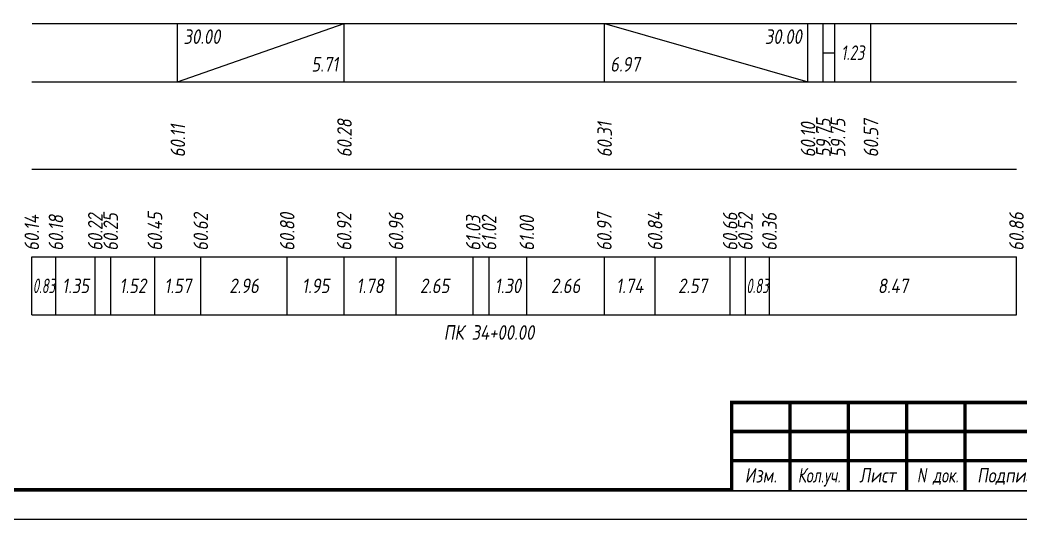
# Model space of a CAD drawing. Extents: x -717 to 1451, y -133302 to 233.
# Drawn here: x 77.9 to 249.4, y -53175.4 to -53089.8 of the extents above; entities that cross this region are included whole.
import ezdxf
from ezdxf.enums import TextEntityAlignment as Align

# ---------------------------------------------------------------- set-up
doc = ezdxf.new("R2010")
doc.units = 0
for name, color, linetype in [('Зарамочное оформление', 7, 'Continuous'), ('Код_510', 7, 'Continuous'), ('Код_516', 1, 'Continuous'), ('Подписи поперечников', 7, 'Continuous'), ('Таблица', 7, 'Continuous')]:
    doc.layers.add(name, color=color, linetype=linetype)
doc.styles.add('М', font='romand.shx', dxfattribs={"width": 0.8, "oblique": 10, "height": 2.5})

# ---------------------------------------------------------------- blocks, each defined once
blk = doc.blocks.new('Штамп')
at = {"linetype": 'Continuous'}
blk.add_wipeout([(199.95, -411.25), (384.95, -411.25), (384.95, -426.25), (199.95, -426.25)], dxfattribs=at).dxf.layer = 'Зарамочное оформление'
at = {"layer": 'Зарамочное оформление', "linetype": 'Continuous', "lineweight": -3, "const_width": 0.6, "flags": 128}
for points in [[(199.95, -426.25), (199.95, -411.25), (384.95, -411.25)], [(209.95, -411.25), (209.95, -426.25)], [(219.95, -411.25), (219.95, -426.25)], [(229.95, -411.25), (229.95, -426.25)], [(239.95, -411.25), (239.95, -426.25)], [(199.95, -416.25), (264.95, -416.25)], [(199.95, -421.25), (264.95, -421.25)]]:
    blk.add_lwpolyline(points, dxfattribs=at)
at = {"layer": 'Зарамочное оформление', "linetype": 'Continuous', "style": 'М', "oblique": 10}
for s, width, p in [('Изм.', 0.8, (204.95, -423.75)), ('Кол.уч.', 0.7, (214.95, -423.75)), ('Лист', 0.8, (224.95, -423.75)), ('N док.', 0.7, (235.28, -423.75)), ('Подпись', 0.8, (247.45, -423.75))]:
    blk.add_text(s, height=2.5, dxfattribs=dict(at, width=width)).set_placement(p, align=Align.MIDDLE_CENTER)
blk = doc.blocks.new('шифр')
blk.add_blockref('Штамп', (0, -52804))

msp = doc.modelspace()

# ---------------------------------------------------------------- linework, layer by layer
at = {"flags": 128}
msp.add_lwpolyline([(-30.054, -53175.421), (389.946, -53175.421), (389.946, -52878.421), (-30.054, -52878.421)], close=True, dxfattribs=at)
at = {"const_width": 0.6, "flags": 128}
msp.add_lwpolyline([(-10.054, -53170.421), (384.946, -53170.421), (384.946, -52883.421), (-10.054, -52883.421)], close=True, dxfattribs=at)
at = {"layer": 'Код_510'}
for p, q in [((79.946, -53140.421), (79.946, -53130.421)), ((84.093, -53140.421), (84.093, -53130.421)), ((90.837, -53140.421), (90.837, -53130.421)), ((93.484, -53140.421), (93.484, -53130.421)), ((101.065, -53140.421), (101.065, -53130.421)), ((108.926, -53140.421), (108.926, -53130.421)), ((123.75, -53140.421), (123.75, -53130.421)), ((133.514, -53140.421), (133.514, -53130.421)), ((142.406, -53140.421), (142.406, -53130.421)), ((155.642, -53140.421), (155.642, -53130.421)), ((158.355, -53140.421), (158.355, -53130.421)), ((164.84, -53140.421), (164.84, -53130.421)), ((178.123, -53140.421), (178.123, -53130.421)), ((186.83, -53140.421), (186.83, -53130.421)), ((199.697, -53140.421), (199.697, -53130.421)), ((202.303, -53140.421), (202.303, -53130.421)), ((206.441, -53140.421), (206.441, -53130.421)), ((248.79, -53140.421), (248.79, -53130.421))]:
    msp.add_line(p, q, dxfattribs=at)
at = {"layer": 'Код_516'}
for p, q in [((104.946, -53100.421), (104.946, -53090.421)), ((104.946, -53100.421), (133.514, -53090.421)), ((133.514, -53100.421), (133.514, -53090.421)), ((178.123, -53100.421), (178.123, -53090.421)), ((178.123, -53090.421), (212.996, -53100.421)), ((212.996, -53100.421), (212.996, -53090.421)), ((215.635, -53100.421), (215.635, -53090.421)), ((217.635, -53100.421), (217.635, -53090.421)), ((223.79, -53100.421), (223.79, -53090.421)), ((215.635, -53095.421), (217.635, -53095.421))]:
    msp.add_line(p, q, dxfattribs=at)
at = {"layer": 'Таблица'}
for p, q in [((80, -53090.421), (248.844, -53090.421)), ((79.946, -53100.421), (248.79, -53100.421)), ((79.946, -53115.421), (248.79, -53115.421)), ((79.946, -53130.421), (248.79, -53130.421)), ((79.946, -53140.421), (248.79, -53140.421))]:
    msp.add_line(p, q, dxfattribs=at)

# ---------------------------------------------------------------- texts
at = {"layer": 'Код_510', "style": 'М', "oblique": 10, "width": 0.8}
for s, p in [('60.14', (79.946, -53129.421)), ('60.18', (84.093, -53129.421)), ('60.22', (90.837, -53129.421)), ('60.25', (93.484, -53129.421)), ('60.45', (101.065, -53129.421)), ('60.62', (108.926, -53129.421)), ('60.80', (123.75, -53129.421)), ('60.92', (133.514, -53129.421)), ('60.96', (142.406, -53129.421)), ('61.03', (155.642, -53129.421)), ('61.02', (158.355, -53129.421)), ('61.00', (164.84, -53129.421)), ('60.97', (178.123, -53129.421)), ('60.84', (186.83, -53129.421)), ('60.66', (199.697, -53129.421)), ('60.52', (202.303, -53129.421)), ('60.36', (206.441, -53129.421)), ('60.86', (248.79, -53129.421))]:
    msp.add_text(s, height=2.5, rotation=90, dxfattribs=at).set_placement(p, align=Align.MIDDLE_LEFT)
at = {"layer": 'Код_510', "style": 'М', "oblique": 10}
for s, width, p in [('0.83', 0.6, (82.019, -53135.421)), ('1.35', 0.8, (87.465, -53135.421)), ('1.52', 0.8, (97.275, -53135.421)), ('1.57', 0.8, (104.995, -53135.421)), ('2.96', 0.8, (116.338, -53135.421)), ('1.95', 0.8, (128.632, -53135.421)), ('1.78', 0.8, (137.96, -53135.421)), ('2.65', 0.8, (149.024, -53135.421)), ('1.30', 0.8, (161.598, -53135.421)), ('2.66', 0.8, (171.482, -53135.421)), ('1.74', 0.8, (182.476, -53135.421)), ('2.57', 0.8, (193.263, -53135.421)), ('0.83', 0.6, (204.372, -53135.421)), ('8.47', 0.8, (227.615, -53135.421))]:
    msp.add_text(s, height=2.5, dxfattribs=dict(at, width=width)).set_placement(p, align=Align.MIDDLE_CENTER)
at = {"layer": 'Код_516', "style": 'М', "oblique": 10, "width": 0.8}
msp.add_text('30.00', height=2.5, dxfattribs=at).set_placement((105.946, -53091.421), align=Align.TOP_LEFT)
msp.add_text('30.00', height=2.5, dxfattribs=at).set_placement((211.996, -53091.421), align=Align.TOP_RIGHT)
at = {"layer": 'Код_516', "style": 'М', "oblique": 10, "width": 0.7}
msp.add_text('1.23', height=2.5, dxfattribs=at).set_placement((220.713, -53095.421), align=Align.MIDDLE_CENTER)
at = {"layer": 'Код_516', "style": 'М', "oblique": 10, "width": 0.8}
msp.add_text('5.71', height=2.5, dxfattribs=at).set_placement((132.514, -53099.421), align=Align.BOTTOM_RIGHT)
msp.add_text('6.97', height=2.5, dxfattribs=at).set_placement((179.123, -53099.421), align=Align.BOTTOM_LEFT)
for s, p in [('60.28', (133.568, -53113.371)), ('59.75', (215.69, -53113.371)), ('59.75', (218.19, -53113.371)), ('60.57', (223.844, -53113.371)), ('60.11', (105, -53113.371)), ('60.31', (178.177, -53113.371)), ('60.10', (213.051, -53113.371))]:
    msp.add_text(s, height=2.5, rotation=90, dxfattribs=at).set_placement(p, align=Align.MIDDLE_LEFT)
at = {"layer": 'Подписи поперечников', "style": 'М', "oblique": 10, "width": 0.8}
msp.add_text('ПК 34+00.00', height=2.5, dxfattribs=at).set_placement((158.355, -53145.421), align=Align.BOTTOM_CENTER)

# ---------------------------------------------------------------- next in the draw order: block references
msp.add_blockref('шифр', (0, 59.829))

doc.saveas('drawing.dxf')
